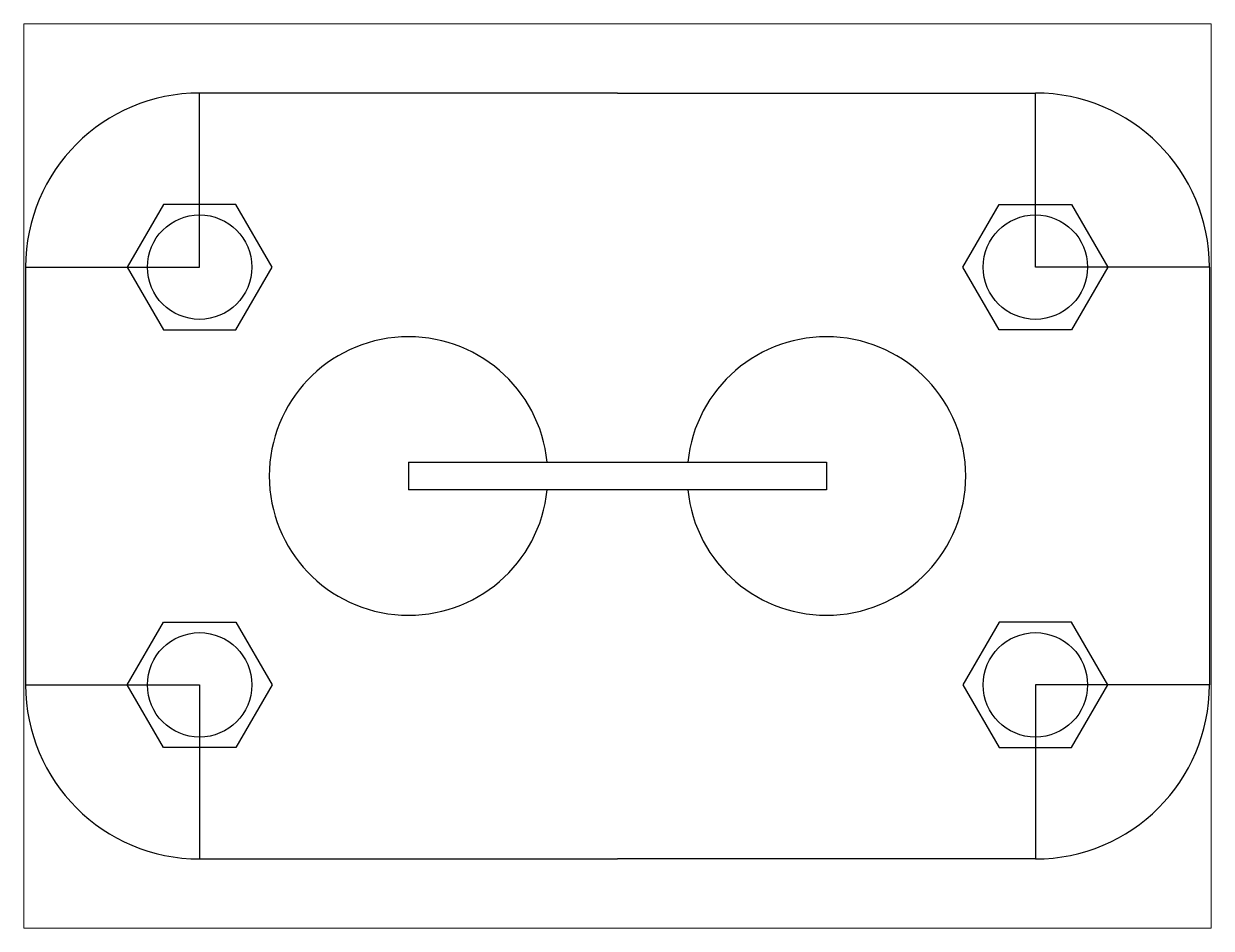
# Paper-space layout 'Layout2' of a CAD drawing. Header units: inches. Extents: x 1.05 to 9.45, y 0.8 to 7.2.
# The model-space entities are those that its viewports show. They can reach past a viewport. Long polylines and large blocks are cut down to what shows.
import ezdxf

# ---------------------------------------------------------------- set-up
doc = ezdxf.new("R2010")
doc.units = ezdxf.units.IN
doc.header["$LTSCALE"] = 3
doc.header["$MEASUREMENT"] = 0
doc.linetypes.add('HIDDEN', pattern=[9.525, 6.35, -3.175])
doc.layers.add('CONSTRUCTION', color=50, linetype='HIDDEN')
doc.layers.add('GASKET', color=10, linetype='Continuous')

msp = doc.modelspace()

# ---------------------------------------------------------------- linework, layer by layer
at = {"layer": 'CONSTRUCTION'}
for points in [[(375, 925), (500, 925), (500, 1050)], [(1225, 925), (1100, 925), (1100, 1050)], [(375, 625), (500, 625), (500, 500)], [(1225, 625), (1100, 625), (1100, 500)]]:
    msp.add_lwpolyline(points, dxfattribs=at)
at = {"layer": 'GASKET'}
for p, q in [((800, 1050), (500, 1050)), ((800, 1050), (1100, 1050)), ((375, 925), (375, 625)), ((1225, 925), (1225, 625)), ((650, 785), (650, 765)), ((650, 785), (950, 785)), ((950, 785), (950, 765)), ((950, 765), (650, 765)), ((500, 500), (800, 500)), ((1100, 500), (800, 500))]:
    msp.add_line(p, q, dxfattribs=at)
for points in [[(474.02, 970), (448.04, 925), (474.02, 880), (525.98, 880), (551.96, 925), (525.98, 970)], [(474.02, 970), (448.04, 925), (474.02, 880), (525.98, 880), (551.96, 925), (525.98, 970)], [(1125.98, 970), (1151.96, 925), (1125.98, 880), (1074.02, 880), (1048.04, 925), (1074.02, 970)], [(1125.98, 970), (1151.96, 925), (1125.98, 880), (1074.02, 880), (1048.04, 925), (1074.02, 970)], [(474.02, 580), (448.04, 625), (474.02, 670), (525.98, 670), (551.96, 625), (525.98, 580)], [(1125.98, 580), (1151.96, 625), (1125.98, 670), (1074.02, 670), (1048.04, 625), (1074.02, 580)]]:
    msp.add_lwpolyline(points, close=True, dxfattribs=at)
for centre in [(500, 925), (500, 925), (1100, 925), (1100, 925), (500, 625), (1100, 625)]:
    msp.add_circle(centre, 37.5, dxfattribs=at)
for centre, radius, start, end in [((500, 925), 125, 90, 180), ((1100, 925), 125, 0, 90), ((650, 775), 100, 5.73917, 354.26083), ((950, 775), 100, 185.73917, 174.26083), ((500, 625), 125, 180, 270), ((1100, 625), 125, 270, 0)]:
    msp.add_arc(centre, radius, start, end, dxfattribs=at)

psp = doc.layouts.new('Layout2')

# ---------------------------------------------------------------- viewports
at = {"layer": '0'}
psp.add_viewport(center=(5.25, 4), size=(8.4, 6.4), view_center_point=(800, 775), view_height=649.562867, dxfattribs=at)

doc.saveas('drawing.dxf')
